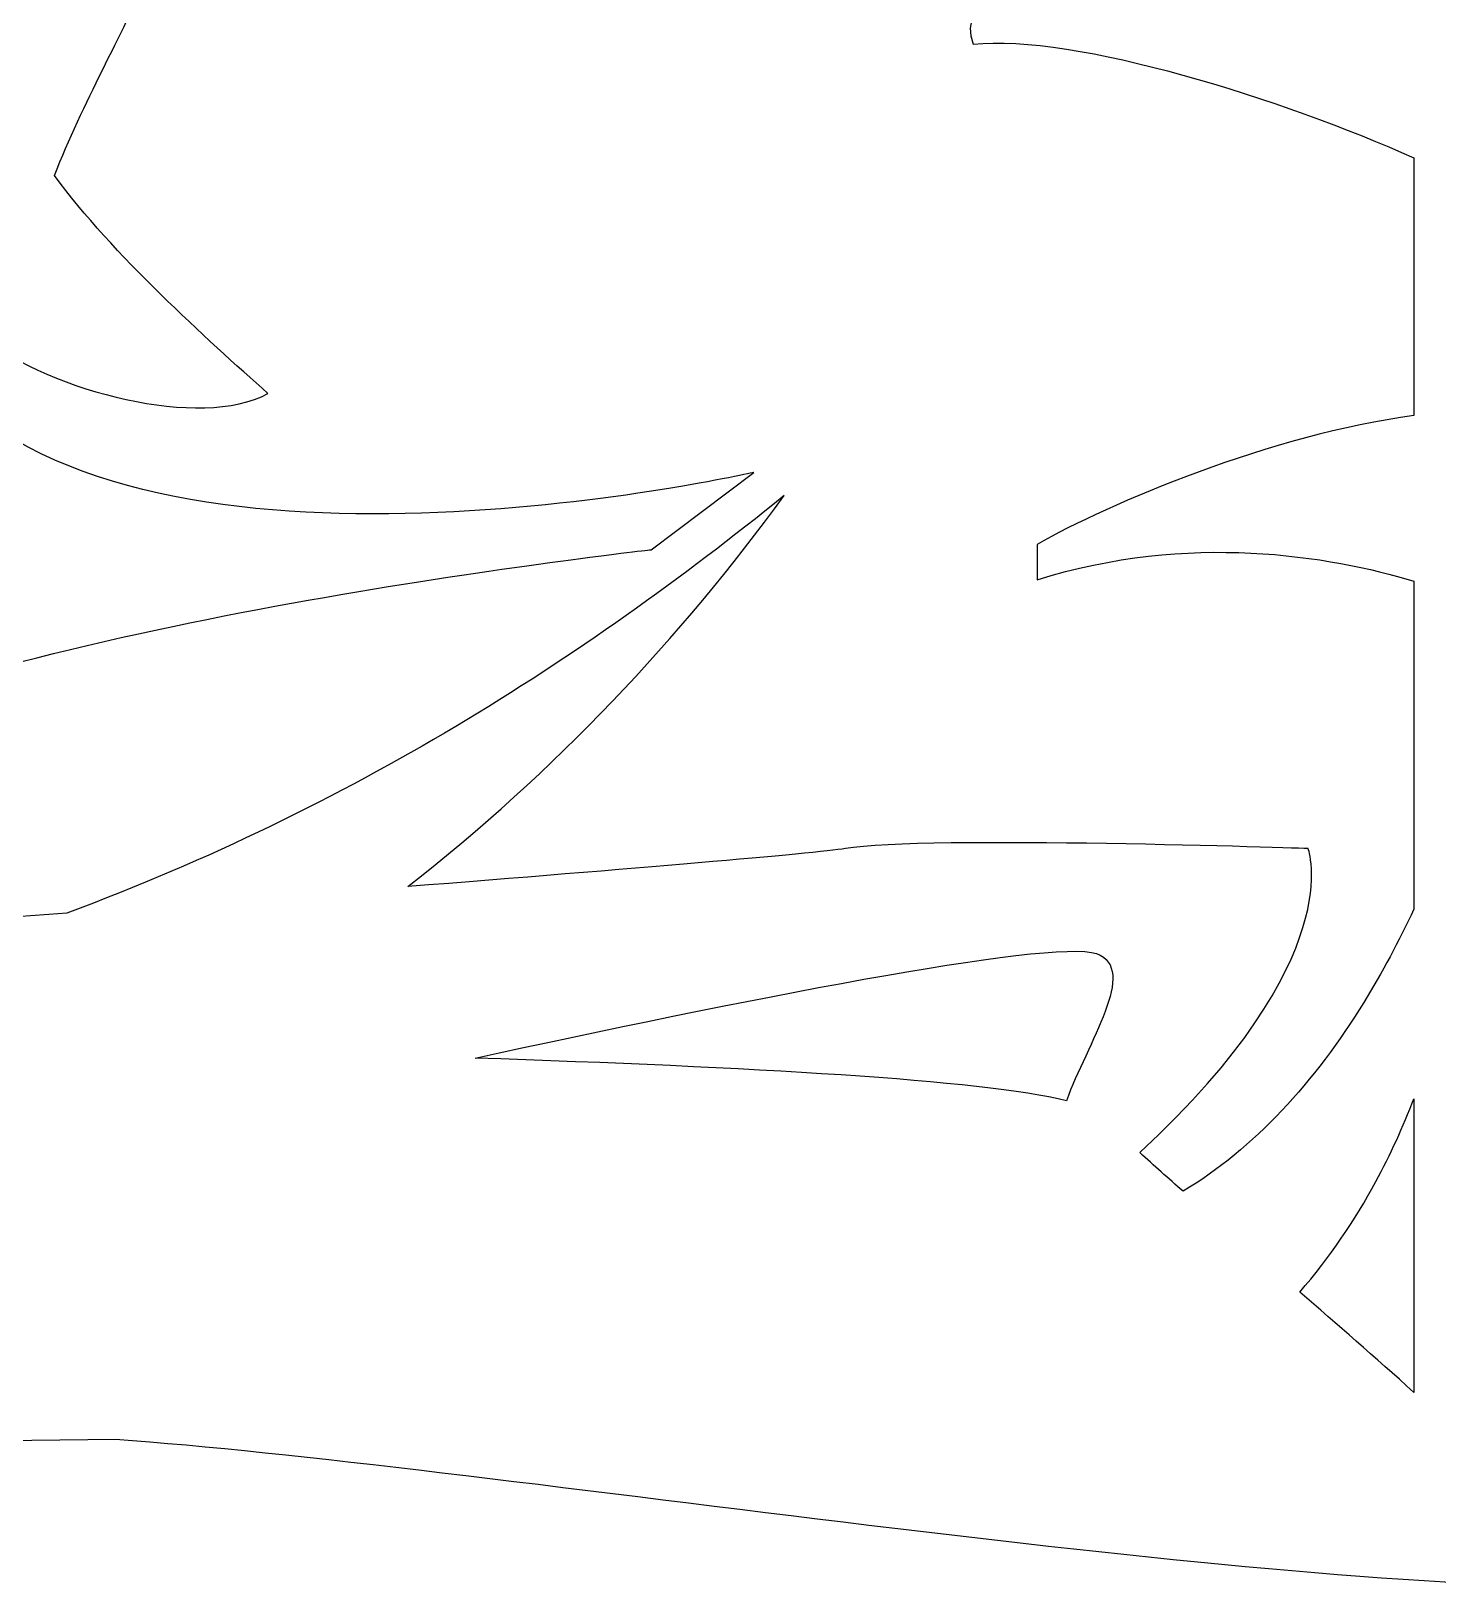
# Model space of a CAD drawing. Extents: x -11 to 3328, y 13 to 1701.
# Drawn here: x 482.2 to 687.8, y 96.1 to 323.3 of the extents above; entities that cross this region are included whole.
import ezdxf

# ---------------------------------------------------------------- set-up
doc = ezdxf.new("R2010")
doc.units = 0
doc.layers.add('H0107_Printing_Least_5', color=7, linetype='CONTINUOUS')

msp = doc.modelspace()

# ---------------------------------------------------------------- linework, layer by layer
at = {"layer": 'H0107_Printing_Least_5', "color": 1}
for points in [[(684.299983, 304.815592), (684.299983, 267.158593)], [(572.845986, 247.561594), (587.848985, 258.854594)], [(629.231984, 248.330594), (629.231984, 243.177594)], [(684.299983, 242.979594), (684.299983, 195.036595)], [(684.299983, 167.336596), (684.299983, 124.429597)]]:
    msp.add_lwpolyline(points, dxfattribs=at)
for points in [[(633.520984, 167.035596)], [(667.611983, 139.075597)]]:
    msp.add_lwpolyline(points, close=True, dxfattribs=at)
for points in [[(658.216984, 333.029592), (658.216984, 333.029592), (614.739985, 334.959592), (619.891985, 321.434592)], [(485.652988, 302.226592), (489.768988, 312.912592), (495.686988, 322.864592), (499.184988, 331.558592)], [(619.891985, 321.434592), (634.613984, 323.046592), (665.421983, 313.320592), (684.299983, 304.815592)], [(516.842987, 270.392593), (507.932987, 278.308593), (494.170988, 290.647593), (485.652988, 302.226592)], [(474.903988, 278.647593), (485.529988, 270.607593), (506.925987, 265.056593), (516.842987, 270.392593)], [(587.848985, 258.854594), (587.848985, 258.854594), (503.448987, 239.560594), (471.522988, 269.828593)], [(684.299983, 267.158593), (663.669983, 264.446593), (639.607984, 254.282594), (629.231984, 248.330594)], [(592.270985, 255.466594), (562.535986, 231.394594), (528.975987, 209.937595), (487.455988, 194.454595)], [(537.289987, 198.330595), (558.665986, 215.030595), (577.288986, 234.833594), (592.270985, 255.466594)], [(629.231984, 243.177594), (651.505984, 250.140594), (671.926983, 246.663594), (684.299983, 242.979594)], [(452.562989, 221.978594), (491.938988, 238.618594), (572.845986, 247.561594), (572.845986, 247.561594)], [(668.842983, 203.891595), (668.842983, 203.891595), (612.803985, 205.824595), (601.212985, 203.891595)], [(601.212985, 203.891595), (596.851985, 203.166595), (569.592986, 200.886595), (537.289987, 198.330595)], [(644.228984, 159.467596), (675.011983, 187.895595), (668.842983, 203.891595), (668.842983, 203.891595)], [(487.455988, 194.454595), (458.950989, 192.266595), (433.336989, 190.343595), (422.225989, 189.516595)], [(684.299983, 195.036595), (682.078983, 190.323595), (679.647983, 185.763595), (676.971983, 181.417595)], [(547.139986, 173.280596), (584.085985, 181.318595), (631.350984, 190.846595), (637.897984, 188.535595)], [(637.897984, 188.535595), (644.183984, 186.319595), (636.482984, 175.315596), (633.520984, 167.035596)], [(676.971983, 181.417595), (669.889983, 169.861596), (660.891983, 159.991596), (650.561984, 153.812596)], [(633.520984, 167.035596), (621.163984, 170.137596), (586.903985, 171.919596), (547.139986, 173.280596)], [(678.748983, 155.231596), (680.888983, 159.199596), (682.716983, 163.246596), (684.299983, 167.336596)], [(650.561984, 153.812596), (648.431984, 155.683596), (646.322984, 157.565596), (644.228984, 159.467596)], [(667.611983, 139.075597), (671.998983, 144.137596), (675.705983, 149.601596), (678.748983, 155.231596)], [(684.299983, 124.429597), (678.641983, 129.540597), (673.080983, 134.371597), (667.611983, 139.075597)], [(393.75699, 116.297597), (401.13999, 116.297597), (451.601989, 117.060597), (494.560988, 117.577597)], [(494.560988, 117.577597), (546.262986, 113.925597), (655.205984, 96.144598), (707.998982, 96.166598)]]:
    msp.add_open_spline(points, degree=3, dxfattribs=at)

doc.saveas('drawing.dxf')
